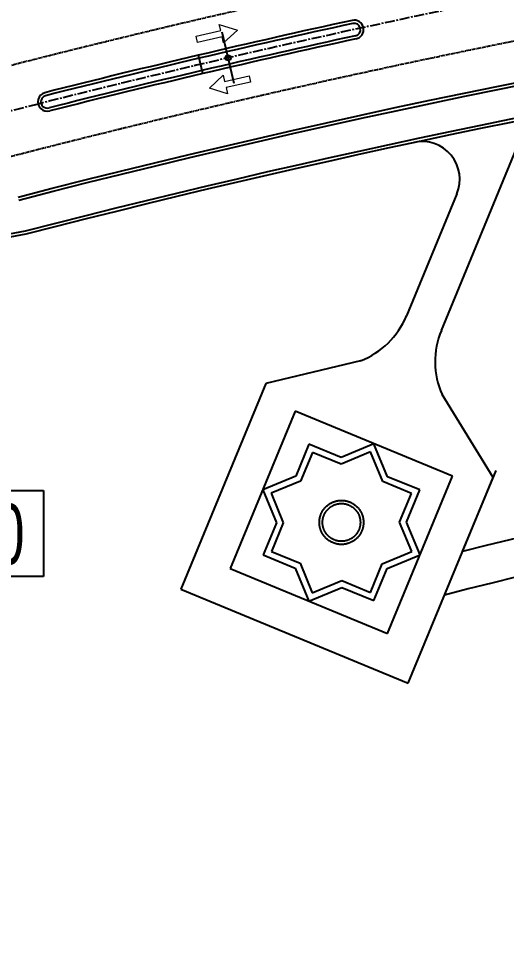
# Model space of a CAD drawing. Header units: feet. Extents: x 50754 to 76410, y 49660 to 67674.
# Drawn here: x 56191 to 57119, y 55437 to 57223 of the extents above; entities that cross this region are included whole.
import ezdxf

# ---------------------------------------------------------------- set-up
doc = ezdxf.new("R2010")
doc.units = ezdxf.units.FT
for name, pattern in [('Amconstr', [9999, 9999, 0]), ('CENTER', [2, 1.25, -0.25, 0.25, -0.25]), ('CENTER2', [28.575, 19.05, -3.175, 3.175, -3.175])]:
    doc.linetypes.add(name, pattern=pattern)
for name, color, linetype in [('06--LINE-2', 2, 'Continuous'), ('afaq', 6, 'Continuous'), ('FOOTPATH', 1, 'Continuous'), ('MS GATE', 1, 'Continuous'), ('ROAD CL', 251, 'CENTER'), ('roads & footpath', 161, 'Continuous')]:
    doc.layers.add(name, color=color, linetype=linetype)
doc.layers.add('1_CAR', color=1, linetype='Continuous', lineweight=0)
doc.styles.add('ARC_IMP 001 1_1', font='ARIALN.TTF', dxfattribs={"height": 0.078125})

msp = doc.modelspace()

# ---------------------------------------------------------------- hatches: boundary and pattern name
at = {"linetype": 'Amconstr', "lineweight": 25, "ltscale": 10}
h = msp.add_hatch(dxfattribs=at)
h.set_pattern_fill('HONEY', color=2, scale=10)
h.set_pattern_definition([(0, (-2543.174, 61815.564), (47.625, 27.496306), [31.75, -63.5]), (120, (-2543.174, 61815.564), (-47.625, 27.496307), [31.75, -63.5]), (60, (-2543.174, 61815.564), (1e-07, 54.992613), [-63.5, 31.75])])
edge = h.paths.add_edge_path()
edge.add_line((55562.20452, 54451.62118), (55539.15506, 54493.72588))
edge.add_arc((59324.71309, 47478.64441), 7971.31217, 103.873445702, 118.352691246, ccw=False)
edge.add_arc((59455.30565, 47139.16752), 8332.32258, 89.686897527, 104.185520703, ccw=False)
edge.add_line((59500.83881, 55471.36568), (62782.29977, 55471.3609))
edge.add_line((62782.29977, 55471.3609), (66014.81952, 55471.35611))
edge.add_line((66014.81952, 55471.35611), (66014.81945, 55423.35611))
edge.add_line((66014.81945, 55423.35611), (62782.2997, 55423.3609))
edge.add_line((62782.2997, 55423.3609), (59500.70743, 55423.36568))
edge.add_arc((59455.30565, 47139.16752), 8284.32258, 89.685992007, 104.186424858)
edge.add_arc((59324.71309, 47478.64441), 7923.31217, 103.872500475, 118.350601101)

# ---------------------------------------------------------------- linework, layer by layer
at = {"color": 253}
msp.add_line((56541.48641, 57118.51898), (56533.24559, 57153.56222), dxfattribs=at)
at = {"layer": '06--LINE-2', "color": 253, "linetype": 'Amconstr', "lineweight": 25}
for p, q in [((56717.72527, 56476.00924), (56593.83963, 56176.6293)), ((57017.10521, 56352.1236), (56717.72527, 56476.00924)), ((56893.21957, 56052.74366), (57017.10521, 56352.1236)), ((56593.83963, 56176.6293), (56893.21957, 56052.74366))]:
    msp.add_line(p, q, dxfattribs=at)
at = {"layer": '1_CAR', "color": 253}
for p, q in [((56575.63798, 57200.2991), (56572.98635, 57212.00247)), ((56572.98635, 57212.00247), (56607.37004, 57201.33658)), ((56528.82451, 57189.69254), (56575.63798, 57200.2991)), ((56531.47615, 57177.98917), (56528.82451, 57189.69254)), ((56578.28962, 57188.59573), (56531.47615, 57177.98917)), ((56580.94126, 57176.89236), (56578.28962, 57188.59573)), ((56607.37004, 57201.33658), (56580.94126, 57176.89236)), ((56554.06236, 57090.82541), (56580.49114, 57115.26962)), ((56580.49114, 57115.26962), (56583.14278, 57103.56626)), ((56583.14278, 57103.56626), (56629.95625, 57114.17281)), ((56632.60789, 57102.46945), (56585.79442, 57091.86289)), ((56629.95625, 57114.17281), (56632.60789, 57102.46945)), ((56588.44606, 57080.15952), (56554.06236, 57090.82541)), ((56585.79442, 57091.86289), (56588.44606, 57080.15952))]:
    msp.add_line(p, q, dxfattribs=at)
at = {"layer": 'afaq', "color": 253, "lineweight": -3}
msp.add_line((57035.90405, 56209.24986), (57099.70148, 56363.42164), dxfattribs=at)
at = {"layer": 'FOOTPATH', "color": 253}
for p, q in [((56995.67969, 56629.87677), (57147.73951, 56997.34195)), ((57025.25469, 56889.6499), (56929.15082, 56657.40691)), ((56841.90274, 56571.80185), (56661.74774, 56529.03757)), ((56661.74774, 56529.03757), (56499.78062, 56137.63057)), ((57094.18543, 56350.09165), (56996.92624, 56507.65198)), ((56932.2183, 55958.68464), (57094.18543, 56350.09165)), ((56499.78062, 56137.63057), (56932.2183, 55958.68464))]:
    msp.add_line(p, q, dxfattribs=at)
for centre, radius, start, end in [((56958.72582, 56917.18004), 72, 337.51986504, 102.05486533), ((56785.00492, 56717.05556), 156, 291.39094356, 337.51986506), ((57139.82559, 56570.22813), 156, 157.51986506, 203.64878655), ((58683.85794, 49689.45161), 6724.84359, 91.543252571, 104.185060723), ((58683.85794, 49689.45161), 6652.84359, 91.819932203, 104.648066226)]:
    msp.add_arc(centre, radius, start, end, dxfattribs=at)
at = {"layer": 'MS GATE', "color": 253, "linetype": 'Amconstr', "lineweight": 25}
for p, q in [((56743.72443, 56413.30323), (56718.48847, 56352.31843)), ((56804.70923, 56388.06727), (56743.72443, 56413.30323)), ((56867.41524, 56414.06642), (56804.70923, 56388.06727)), ((56893.4144, 56351.36041), (56867.41524, 56414.06642)), ((56750.22422, 56397.62673), (56727.67605, 56343.13721)), ((56804.71374, 56375.07856), (56750.22422, 56397.62673)), ((56860.92633, 56398.38542), (56804.71374, 56375.07856)), ((56884.23318, 56342.17282), (56860.92633, 56398.38542)), ((56718.48847, 56352.31843), (56655.78245, 56326.31927)), ((56954.3992, 56326.12445), (56893.4144, 56351.36041)), ((56727.67605, 56343.13721), (56671.46346, 56319.83036)), ((56938.7227, 56319.62466), (56884.23318, 56342.17282)), ((56655.78245, 56326.31927), (56681.78161, 56263.61326)), ((56671.46346, 56319.83036), (56694.77031, 56263.61776)), ((56916.17453, 56265.13514), (56938.7227, 56319.62466)), ((56929.16324, 56265.13964), (56954.3992, 56326.12445)), ((56681.78161, 56263.61326), (56656.54565, 56202.62846)), ((56694.77031, 56263.61776), (56672.22215, 56209.12825)), ((56939.48139, 56208.92255), (56916.17453, 56265.13514)), ((56955.16239, 56202.43363), (56929.16324, 56265.13964)), ((56672.22215, 56209.12825), (56726.71166, 56186.58008)), ((56883.26879, 56185.61569), (56939.48139, 56208.92255)), ((56656.54565, 56202.62846), (56717.53045, 56177.39249)), ((56892.45638, 56176.43448), (56955.16239, 56202.43363)), ((56717.53045, 56177.39249), (56743.5296, 56114.68648)), ((56726.71166, 56186.58008), (56750.01852, 56130.36749)), ((56860.72063, 56131.12618), (56883.26879, 56185.61569)), ((56867.22042, 56115.44967), (56892.45638, 56176.43448)), ((56750.01852, 56130.36749), (56806.23111, 56153.67434)), ((56806.23111, 56153.67434), (56860.72063, 56131.12618)), ((56743.5296, 56114.68648), (56806.23561, 56140.68564)), ((56806.23561, 56140.68564), (56867.22042, 56115.44967))]:
    msp.add_line(p, q, dxfattribs=at)
for radius in [42, 36]:
    msp.add_circle((56805.47242, 56264.37645), radius, dxfattribs=at)
at = {"layer": 'ROAD CL', "color": 253, "linetype": 'ByBlock'}
for p, q in [((55659.76666, 56325.13623), (56238.61738, 56325.13623)), ((56238.61738, 56325.13623), (56238.61738, 56161.41329)), ((56238.61738, 56161.41329), (55659.76666, 56161.41329))]:
    msp.add_line(p, q, dxfattribs=at)
at = {"layer": 'ROAD CL', "color": 253, "ltscale": 5}
for points in [[(68746.23026, 60815.09343), (67790.28937, 56888.80254, -0.3458722565), (67452.16679, 56623.12584), (67063.86963, 56623.12584, -0.2657967098), (66763.90103, 56794.70917, 0.401108977), (66077.78626, 56989.21138, -0.20078208), (65810.22499, 56964.95958, 0.0230100263), (64627.80398, 57279.36954, 0.126481648), (55517.99972, 56952.58934)], [(55517.69872, 56777.23877, -0.1272080823), (64593.65401, 57114.86641, -0.1872262148), (65700.18893, 56436.28411, 0.0799494502), (66064.65426, 56084.23478, -0.2700647044), (66247.12001, 55771.05497), (66247.12001, 55321.56048)]]:
    msp.add_lwpolyline(points, format="xyb", dxfattribs=at)
at = {"layer": 'ROAD CL', "color": 253, "linetype": 'CENTER2'}
msp.add_lwpolyline([(66319.12001, 54983.39265), (66319.12001, 55560.25924, 0.2934129435), (64447.06591, 57232.22104, 0.0407216479), (61509.2811, 57602.64222, 0.0241452992), (59733.95754, 57594.65401, 0.0152732009), (58598.21154, 57497.65067, 0.0121724891), (57720.53194, 57373.54413, 0.0209456451), (56228.1544, 57060.59909, 0.019605249), (54859.52285, 56655.47186, 2.2933565504)], format="xyb", dxfattribs=at)
at = {"layer": 'ROAD CL', "color": 253, "linetype": 'ByBlock'}
msp.add_lwpolyline([(56601.23086, 57099.79764), (56578.61439, 57197.20654)], dxfattribs=at)
for radius in [5, 1]:
    msp.add_circle((56589.92262, 57148.50209), radius, dxfattribs=at)
at = {"layer": 'roads & footpath', "color": 8}
for points in [[(56189.97473, 56883.59241, -0.1190976455), (64665.40333, 57019.04629, -0.2074398615), (65768.52913, 56214.77747, 0.1511349988), (66044.45026, 55959.49483, -0.2886997562), (66175.12001, 55752.04966), (66175.12001, 55213.6603, -0.4140909735), (65944.94872, 54983.39265)], [(56191.66455, 56877.83202, -0.1190949413), (64664.08874, 57013.19208, -0.2074364378), (65763.34619, 56211.75462, 0.1511259977), (66041.85904, 55954.08322, -0.2886997562), (66169.12001, 55752.04966), (66169.12001, 55468.35852)]]:
    msp.add_lwpolyline(points, format="xyb", dxfattribs=at)
at = {"layer": 'roads & footpath', "color": 253}
for points in [[(55014.00942, 56438.37687, -0.3235775724), (55059.30962, 56501.04679, -0.0130714317), (55967.66577, 56774.83378), (56204.32756, 56819.13273, -0.1056897714), (63713.76306, 57139.11617), (63336.43266, 56555.17113), (63820.2201, 56242.56001), (64325.53336, 57024.56741, -0.0046243616), (64650.94279, 56954.64992, -0.2073561227), (65711.3806, 56181.76162, 0.1511435425), (66015.9468, 55899.96708, -0.2886997562), (66109.12001, 55752.04966), (66109.12001, 55450.35905)], [(55020.00942, 56438.37687, -0.3235775724), (55061.19142, 56495.34952, -0.0130680187), (55969.01016, 56768.98122), (56205.63257, 56813.2728, -0.1055646404), (63703.77854, 57134.71969), (63328.13684, 56553.38804), (63822.00319, 56234.26419), (64328.34591, 57017.86477, -0.0045673435), (64649.6282, 56948.79571, -0.2073523938), (65706.19809, 56178.73803, 0.1511349988), (66013.35558, 55894.55547, -0.2886997562), (66103.12001, 55752.04966), (66103.12001, 55468.35905)]]:
    msp.add_lwpolyline(points, format="xyb", dxfattribs=at)
for centre, radius, start, end in [((60700.46945, 39432.88451), 18204.07023, 102.289068753, 104.181177243), ((60700.46945, 39432.88451), 18198.07023, 102.289068753, 104.180848617), ((56829.67387, 57202.24315), 17.9996, 282.2923208, 102.28906875), ((56829.67387, 57202.24315), 11.9996, 282.29253147, 102.28906873), ((60714.43783, 39371.1966), 18237.31853, 102.290695171, 104.172997823), ((60714.43783, 39371.1966), 18231.31853, 102.290694774, 104.172668314), ((56245.63341, 57064.89839), 18, 105.9916585, 285.9916585), ((56245.63341, 57064.89839), 12, 106.39863788, 286.40047668)]:
    msp.add_arc(centre, radius, start, end, dxfattribs=at)

# ---------------------------------------------------------------- texts
at = {"color": 253, "linetype": 'ByBlock', "style": 'ARC_IMP 001 1_1', "width": 0.8}
msp.add_text('LEV. 95.00', height=115.2, dxfattribs=at).set_placement((55680.0952, 56184.52076))

doc.saveas('drawing.dxf')
